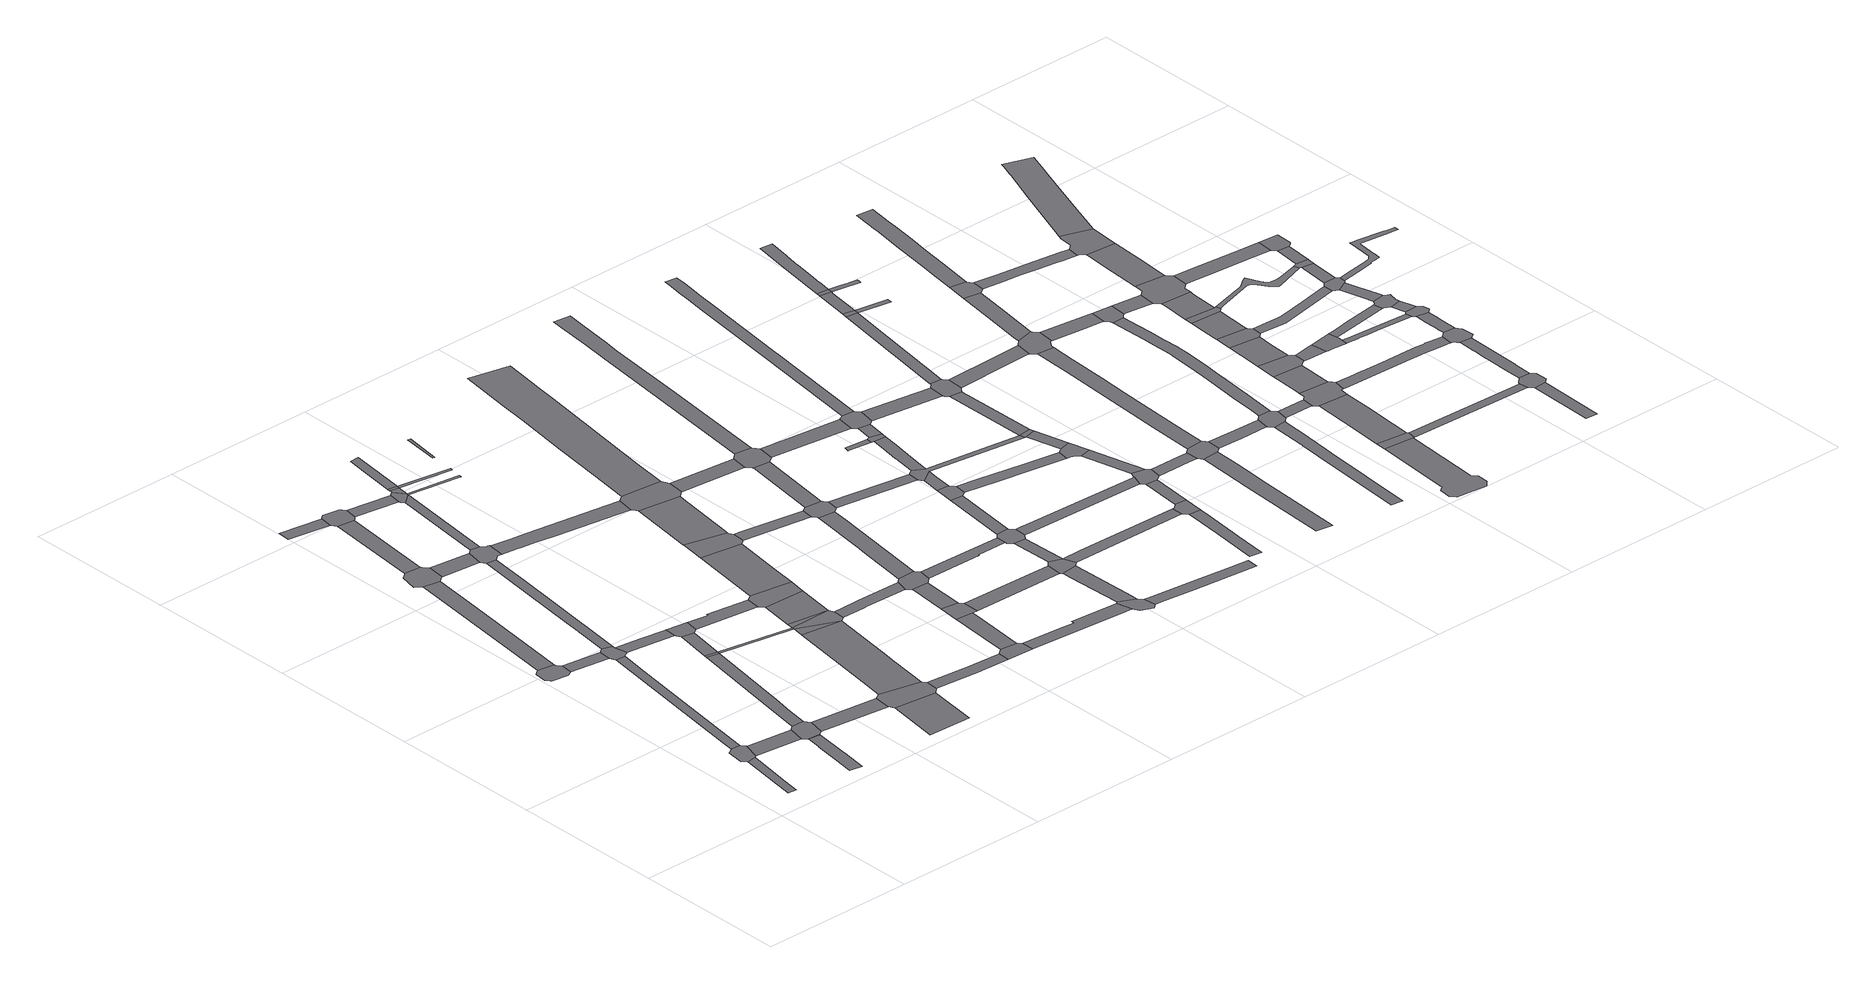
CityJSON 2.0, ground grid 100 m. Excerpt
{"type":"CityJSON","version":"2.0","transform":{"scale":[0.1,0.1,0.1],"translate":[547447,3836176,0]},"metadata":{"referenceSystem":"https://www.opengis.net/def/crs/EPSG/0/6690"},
"CityObjects":{
"road1":{"type":"Road","attributes":{"RoadStructureAttribute.sectionType":"1"},"geometry":[{"type":"MultiSurface","lod":"1","boundaries":[[[0,1,2,3,4]]]}]},
"road2":{"type":"Road","geometry":[{"type":"MultiSurface","lod":"1","boundaries":[[[5,6,7,8,9,10,2,1,11,12,13,14,15,16,17]]]}]},
"road3":{"type":"Road","attributes":{"RoadStructureAttribute.sectionType":"1"},"geometry":[{"type":"MultiSurface","lod":"1","boundaries":[[[14,13,18,19]]]}]},
"road4":{"type":"Road","geometry":[{"type":"MultiSurface","lod":"1","boundaries":[[[20,21,22,23,24,25,26,27,28,29,30,31,32,33]]]}]},
"road5":{"type":"Road","attributes":{"RoadStructureAttribute.sectionType":"1"},"geometry":[{"type":"MultiSurface","lod":"1","boundaries":[[[34,35,36,37,38,39,40,41,42,43,44,45]]]}]},
"road6":{"type":"Road","attributes":{"RoadStructureAttribute.sectionType":"1"},"geometry":[{"type":"MultiSurface","lod":"1","boundaries":[[[46,47,48,5,17,49,50,51,52,53,54]]]}]},
"road7":{"type":"Road","attributes":{"RoadStructureAttribute.sectionType":"1"},"geometry":[{"type":"MultiSurface","lod":"1","boundaries":[[[34,45,55]]]}]},
"road8":{"type":"Road","geometry":[{"type":"MultiSurface","lod":"1","boundaries":[[[56,57,19,18,58,34,55,59,60,61,62,63]]]}]},
"road9":{"type":"Road","attributes":{"RoadStructureAttribute.sectionType":"1"},"geometry":[{"type":"MultiSurface","lod":"1","boundaries":[[[64,65,30,29,66,67,68]]]}]},
"road10":{"type":"Road","attributes":{"RoadStructureAttribute.sectionType":"1"},"geometry":[{"type":"MultiSurface","lod":"1","boundaries":[[[69,70,20,33,71,72,73]]]}]},
"road11":{"type":"Road","geometry":[{"type":"MultiSurface","lod":"1","boundaries":[[[74,75,76,68,67,46,54,77,78,79,80,81,82]]]}]},
"road12":{"type":"Road","attributes":{"RoadStructureAttribute.sectionType":"1"},"geometry":[{"type":"MultiSurface","lod":"1","boundaries":[[[83,84,85,86,56,63,87,88,89]]]}]},
"road13":{"type":"Road","attributes":{"RoadStructureAttribute.sectionType":"1"},"geometry":[{"type":"MultiSurface","lod":"1","boundaries":[[[61,60,90,91]]]}]},
"road14":{"type":"Road","geometry":[{"type":"MultiSurface","lod":"1","boundaries":[[[92,93,94,95,96,97,98,69,73,99,100,101,102,103,104,105]]]}]},
"road15":{"type":"Road","attributes":{"RoadStructureAttribute.sectionType":"1"},"geometry":[{"type":"MultiSurface","lod":"1","boundaries":[[[106,107,80,79,108,109,110,111]]]}]},
"road16":{"type":"Road","geometry":[{"type":"MultiSurface","lod":"1","boundaries":[[[112,83,89,113]]]}]},
"road17":{"type":"Road","attributes":{"RoadStructureAttribute.sectionType":"1"},"geometry":[{"type":"MultiSurface","lod":"1","boundaries":[[[114,115,116,117,118,119,74,82,120,121,122]]]}]},
"road18":{"type":"Road","attributes":{"RoadStructureAttribute.sectionType":"1"},"geometry":[{"type":"MultiSurface","lod":"1","boundaries":[[[123,124,125,126]]]}]},
"road19":{"type":"Road","attributes":{"RoadStructureAttribute.sectionType":"1"},"geometry":[{"type":"MultiSurface","lod":"1","boundaries":[[[127,92,105,128]]]}]},
"road20":{"type":"Road","attributes":{"RoadStructureAttribute.sectionType":"1"},"geometry":[{"type":"MultiSurface","lod":"1","boundaries":[[[129,112,113,130,131]]]}]},
"road21":{"type":"Road","attributes":{"RoadStructureAttribute.sectionType":"1"},"geometry":[{"type":"MultiSurface","lod":"1","boundaries":[[[132,133,134,135]]]}]},
"road22":{"type":"Road","attributes":{"RoadStructureAttribute.sectionType":"1"},"geometry":[{"type":"MultiSurface","lod":"1","boundaries":[[[102,101,136,137]]]}]},
"road23":{"type":"Road","geometry":[{"type":"MultiSurface","lod":"1","boundaries":[[[138,111,110,139,129,131,140,141]]]}]},
"road24":{"type":"Road","geometry":[{"type":"MultiSurface","lod":"1","boundaries":[[[142,91,90,143,132,135,144,145,146]]]}]},
"road25":{"type":"Road","geometry":[{"type":"MultiSurface","lod":"1","boundaries":[[[147,148,149,126,125,150,151,127,128,152,153,154,155,156,157,158]]]}]},
"road26":{"type":"Road","attributes":{"RoadStructureAttribute.sectionType":"1"},"geometry":[{"type":"MultiSurface","lod":"1","boundaries":[[[113,89,159,160]]]}]},
"road27":{"type":"Road","geometry":[{"type":"MultiSurface","lod":"1","boundaries":[[[161,162,163,137,136,164,114,122,165,166,167,168,169,170,171,172,173]]]}]},
"road28":{"type":"Road","attributes":{"RoadStructureAttribute.sectionType":"1"},"geometry":[{"type":"MultiSurface","lod":"1","boundaries":[[[174,175,176,142,146,177,178,179]]]}]},
"road29":{"type":"Road","attributes":{"RoadStructureAttribute.sectionType":"1"},"geometry":[{"type":"MultiSurface","lod":"1","boundaries":[[[180,181,141,140,182,183]]]}]},
"road30":{"type":"Road","attributes":{"RoadStructureAttribute.sectionType":"1"},"geometry":[{"type":"MultiSurface","lod":"1","boundaries":[[[155,154,184,185]]]}]},
"road31":{"type":"Road","attributes":{"RoadStructureAttribute.sectionType":"1"},"geometry":[{"type":"MultiSurface","lod":"1","boundaries":[[[186,187,188,189,190,161,173]]]}]},
"road32":{"type":"Road","geometry":[{"type":"MultiSurface","lod":"1","boundaries":[[[159,174,179]]]}]},
"road33":{"type":"Road","attributes":{"RoadStructureAttribute.sectionType":"1"},"geometry":[{"type":"MultiSurface","lod":"1","boundaries":[[[191,192,145,144,193,194,195,196]]]}]},
"road34":{"type":"Road","geometry":[{"type":"MultiSurface","lod":"1","boundaries":[[[197,185,184,198,190,189,199]]]}]},
"road35":{"type":"Road","geometry":[{"type":"MultiSurface","lod":"1","boundaries":[[[160,159,179,200,201,202]]]}]},
"road36":{"type":"Road","attributes":{"RoadStructureAttribute.sectionType":"1"},"geometry":[{"type":"MultiSurface","lod":"1","boundaries":[[[203,204,160,202]]]}]},
"road37":{"type":"Road","attributes":{"RoadStructureAttribute.sectionType":"1"},"geometry":[{"type":"MultiSurface","lod":"1","boundaries":[[[205,206,197,199,207,208,209,210,211]]]}]},
"road38":{"type":"Road","geometry":[{"type":"MultiSurface","lod":"1","boundaries":[[[212,205,211,213]]]}]},
"road39":{"type":"Road","attributes":{"RoadStructureAttribute.sectionType":"1"},"geometry":[{"type":"MultiSurface","lod":"1","boundaries":[[[214,203,202,215]]]}]},
"road40":{"type":"Road","attributes":{"RoadStructureAttribute.sectionType":"1"},"geometry":[{"type":"MultiSurface","lod":"1","boundaries":[[[216,217,218,219,220,221,212,213]]]}]},
"road41":{"type":"Road","geometry":[{"type":"MultiSurface","lod":"1","boundaries":[[[222,223,224,183,182,225,226,214,215,227]]]}]},
"road42":{"type":"Road","attributes":{"RoadStructureAttribute.sectionType":"1"},"geometry":[{"type":"MultiSurface","lod":"1","boundaries":[[[228,229,168,167,230,231,232,233,234,235,236,237]]]}]},
"road43":{"type":"Road","attributes":{"RoadStructureAttribute.sectionType":"1"},"geometry":[{"type":"MultiSurface","lod":"1","boundaries":[[[238,239,240,241,199,189]]]}]},
"road44":{"type":"Road","attributes":{"RoadStructureAttribute.sectionType":"1"},"geometry":[{"type":"MultiSurface","lod":"1","boundaries":[[[242,243,244,213,211]]]}]},
"road45":{"type":"Road","attributes":{"RoadStructureAttribute.sectionType":"1"},"geometry":[{"type":"MultiSurface","lod":"1","boundaries":[[[245,222,227,246,247]]]}]},
"road46":{"type":"Road","geometry":[{"type":"MultiSurface","lod":"1","boundaries":[[[248,196,195,249,250,251]]]}]},
"road47":{"type":"Road","attributes":{"RoadStructureAttribute.sectionType":"1"},"geometry":[{"type":"MultiSurface","lod":"1","boundaries":[[[252,253,201,200,254,255,256,257]]]}]},
"road48":{"type":"Road","attributes":{"RoadStructureAttribute.sectionType":"1"},"geometry":[{"type":"MultiSurface","lod":"1","boundaries":[[[258,259,248,251,260,261]]]}]},
"road49":{"type":"Road","geometry":[{"type":"MultiSurface","lod":"1","boundaries":[[[262,245,247,263,264,265,266,267]]]}]},
"road50":{"type":"Road","attributes":{"RoadStructureAttribute.sectionType":"1"},"geometry":[{"type":"MultiSurface","lod":"1","boundaries":[[[268,269,270,271,272]]]}]},
"road51":{"type":"Road","geometry":[{"type":"MultiSurface","lod":"1","boundaries":[[[273,258,261,274,275,276]]]}]},
"road52":{"type":"Road","attributes":{"RoadStructureAttribute.sectionType":"1"},"geometry":[{"type":"MultiSurface","lod":"1","boundaries":[[[277,278,262,267,279,280,281]]]}]},
"road53":{"type":"Road","attributes":{"RoadStructureAttribute.sectionType":"1"},"geometry":[{"type":"MultiSurface","lod":"1","boundaries":[[[282,273,276,283]]]}]},
"road54":{"type":"Road","geometry":[{"type":"MultiSurface","lod":"1","boundaries":[[[284,257,256,282,283,285,286,287,288]]]}]},
"road55":{"type":"Road","geometry":[{"type":"MultiSurface","lod":"1","boundaries":[[[289,290,291,237,236,292,293,277,281,294,295,296,297,298,299,300]]]}]},
"road56":{"type":"Road","attributes":{"RoadStructureAttribute.sectionType":"1"},"geometry":[{"type":"MultiSurface","lod":"1","boundaries":[[[301,302,303,250,249,304,305,306]]]}]},
"road57":{"type":"Road","attributes":{"RoadStructureAttribute.sectionType":"1"},"geometry":[{"type":"MultiSurface","lod":"1","boundaries":[[[307,265,264,308,309]]]}]},
"road58":{"type":"Road","attributes":{"RoadStructureAttribute.sectionType":"1"},"geometry":[{"type":"MultiSurface","lod":"1","boundaries":[[[310,311,312,284,288,313,314,315]]]}]},
"road59":{"type":"Road","attributes":{"RoadStructureAttribute.sectionType":"1"},"geometry":[{"type":"MultiSurface","lod":"1","boundaries":[[[275,274,316,317]]]}]},
"road60":{"type":"Road","attributes":{"RoadStructureAttribute.sectionType":"1"},"geometry":[{"type":"MultiSurface","lod":"1","boundaries":[[[287,286,318,319,320,321]]]}]},
"road61":{"type":"Road","geometry":[{"type":"MultiSurface","lod":"1","boundaries":[[[322,323,309,308,324,310,315,325,326,327,328,329]]]}]},
"road62":{"type":"Road","attributes":{"RoadStructureAttribute.sectionType":"1"},"geometry":[{"type":"MultiSurface","lod":"1","boundaries":[[[297,296,330,331]]]}]},
"road63":{"type":"Road","attributes":{"RoadStructureAttribute.sectionType":"1"},"geometry":[{"type":"MultiSurface","lod":"1","boundaries":[[[332,333,334,335,336,289,300,337,338,339,340,341]]]}]},
"road64":{"type":"Road","geometry":[{"type":"MultiSurface","lod":"1","boundaries":[[[342,306,305,343,344,345,346,347]]]}]},
"road65":{"type":"Road","attributes":{"RoadStructureAttribute.sectionType":"1"},"geometry":[{"type":"MultiSurface","lod":"1","boundaries":[[[348,349,350,351,352,342,347]]]}]},
"road66":{"type":"Road","attributes":{"RoadStructureAttribute.sectionType":"1"},"geometry":[{"type":"MultiSurface","lod":"1","boundaries":[[[353,322,329,354]]]}]},
"road67":{"type":"Road","geometry":[{"type":"MultiSurface","lod":"1","boundaries":[[[355,356,317,316,351,350,357,358,359]]]}]},
"road68":{"type":"Road","attributes":{"RoadStructureAttribute.sectionType":"1"},"geometry":[{"type":"MultiSurface","lod":"1","boundaries":[[[360,361,355,359,362,363,364]]]}]},
"road69":{"type":"Road","geometry":[{"type":"MultiSurface","lod":"1","boundaries":[[[365,366,367,331,330,368,369,353,354,370,371,372,373,374]]]}]},
"road70":{"type":"Road","geometry":[{"type":"MultiSurface","lod":"1","boundaries":[[[375,376,321,320,377,360,364,378,379]]]}]},
"road71":{"type":"Road","attributes":{"RoadStructureAttribute.sectionType":"1"},"geometry":[{"type":"MultiSurface","lod":"1","boundaries":[[[327,326,380,381]]]}]},
"road72":{"type":"Road","attributes":{"RoadStructureAttribute.sectionType":"1"},"geometry":[{"type":"MultiSurface","lod":"1","boundaries":[[[382,376,375,383]]]}]},
"road73":{"type":"Road","attributes":{"RoadStructureAttribute.sectionType":"1"},"geometry":[{"type":"MultiSurface","lod":"1","boundaries":[[[384,385,386,387,346,345,388,389,390,391,392]]]}]},
"road74":{"type":"Road","geometry":[{"type":"MultiSurface","lod":"1","boundaries":[[[393,382,383,394,395,396]]]}]},
"road75":{"type":"Road","geometry":[{"type":"MultiSurface","lod":"1","boundaries":[[[397,398,399,393,396]]]}]},
"road76":{"type":"Road","attributes":{"RoadStructureAttribute.sectionType":"1"},"geometry":[{"type":"MultiSurface","lod":"1","boundaries":[[[400,401,359,358,402,403]]]}]},
"road77":{"type":"Road","attributes":{"RoadStructureAttribute.sectionType":"1"},"geometry":[{"type":"MultiSurface","lod":"1","boundaries":[[[373,372,404,405]]]}]},
"road78":{"type":"Road","attributes":{"RoadStructureAttribute.sectionType":"1"},"geometry":[{"type":"MultiSurface","lod":"1","boundaries":[[[406,407,408,409,410,365,374,411,412,413,414,415]]]}]},
"road79":{"type":"Road","geometry":[{"type":"MultiSurface","lod":"1","boundaries":[[[416,417,418,419,420,421]]]}]},
"road80":{"type":"Road","attributes":{"RoadStructureAttribute.sectionType":"1"},"geometry":[{"type":"MultiSurface","lod":"1","boundaries":[[[422,423,424,425,426,427,428,429,430,431,432,433]]]}]},
"road81":{"type":"Road","attributes":{"RoadStructureAttribute.sectionType":"1"},"geometry":[{"type":"MultiSurface","lod":"1","boundaries":[[[434,435,436,437,379,378,438,439,440,441]]]}]},
"road82":{"type":"Road","geometry":[{"type":"MultiSurface","lod":"1","boundaries":[[[442,443,421,420,444,422,433,445]]]}]},
"road83":{"type":"Road","attributes":{"RoadStructureAttribute.sectionType":"1"},"geometry":[{"type":"MultiSurface","lod":"1","boundaries":[[[446,442,445,447]]]}]},
"road84":{"type":"Road","attributes":{"RoadStructureAttribute.sectionType":"1"},"geometry":[{"type":"MultiSurface","lod":"1","boundaries":[[[448,449,395,394,450,451,452,453]]]}]},
"road85":{"type":"Road","attributes":{"RoadStructureAttribute.sectionType":"1"},"geometry":[{"type":"MultiSurface","lod":"1","boundaries":[[[427,381,380,399,398,454,455,428]]]}]},
"road86":{"type":"Road","attributes":{"RoadStructureAttribute.sectionType":"1"},"geometry":[{"type":"MultiSurface","lod":"1","boundaries":[[[456,457,458,459,460,461,462,463,464,465,466,467]]]}]},
"road87":{"type":"Road","geometry":[{"type":"MultiSurface","lod":"1","boundaries":[[[468,405,404,469,470,446,447,471,472,473,474,475]]]}]},
"road88":{"type":"Road","geometry":[{"type":"MultiSurface","lod":"1","boundaries":[[[476,477,403,402,456,467,478]]]}]},
"road89":{"type":"Road","attributes":{"RoadStructureAttribute.sectionType":"1"},"geometry":[{"type":"MultiSurface","lod":"1","boundaries":[[[479,476,478,480]]]}]},
"road90":{"type":"Road","attributes":{"RoadStructureAttribute.sectionType":"1"},"geometry":[{"type":"MultiSurface","lod":"1","boundaries":[[[474,473,481,482]]]}]},
"road91":{"type":"Road","geometry":[{"type":"MultiSurface","lod":"1","boundaries":[[[483,441,440,484,479,480,485,486,487,488]]]}]},
"road92":{"type":"Road","geometry":[{"type":"MultiSurface","lod":"1","boundaries":[[[489,490,491,492,493,453,452,494,495,496,497,498,499]]]}]},
"road93":{"type":"Road","attributes":{"RoadStructureAttribute.sectionType":"1"},"geometry":[{"type":"MultiSurface","lod":"1","boundaries":[[[499,498,483,488]]]}]},
"road94":{"type":"Road","attributes":{"RoadStructureAttribute.sectionType":"1"},"geometry":[{"type":"MultiSurface","lod":"1","boundaries":[[[500,501,502,503,490,489]]]}]},
"road95":{"type":"Road","geometry":[{"type":"MultiSurface","lod":"1","boundaries":[[[504,455,454,505,501,500]]]}]},
"road96":{"type":"Road","attributes":{"RoadStructureAttribute.sectionType":"1"},"geometry":[{"type":"MultiSurface","lod":"1","boundaries":[[[506,507,508,509,510,511,468,475,512,513,514,515,516,517,518]]]}]},
"road97":{"type":"Road","attributes":{"RoadStructureAttribute.sectionType":"1"},"geometry":[{"type":"MultiSurface","lod":"1","boundaries":[[[519,455,504,520]]]}]},
"road98":{"type":"Road","attributes":{"RoadStructureAttribute.sectionType":"1"},"geometry":[{"type":"MultiSurface","lod":"1","boundaries":[[[521,522,487,486,523,524,525,526]]]}]},
"road99":{"type":"Road","attributes":{"RoadStructureAttribute.sectionType":"1"},"geometry":[{"type":"MultiSurface","lod":"1","boundaries":[[[527,528,529,530,531,532,533,534,535,536,537,538,539,540]]]}]},
"road100":{"type":"Road","geometry":[{"type":"MultiSurface","lod":"1","boundaries":[[[541,542,482,481,543,544,519,520,545,546,547,548,549,550]]]}]},
"road101":{"type":"Road","geometry":[{"type":"MultiSurface","lod":"1","boundaries":[[[551,552,553,554,555,556,526,525,557,558,534,533,559,560,561,562]]]}]},
"road102":{"type":"Road","attributes":{"RoadStructureAttribute.sectionType":"1"},"geometry":[{"type":"MultiSurface","lod":"1","boundaries":[[[563,564,541,550,565,566,567,568]]]}]},
"road103":{"type":"Road","attributes":{"RoadStructureAttribute.sectionType":"1"},"geometry":[{"type":"MultiSurface","lod":"1","boundaries":[[[569,570,571,548,547,572,573,574]]]}]},
"road104":{"type":"Road","attributes":{"RoadStructureAttribute.sectionType":"1"},"geometry":[{"type":"MultiSurface","lod":"1","boundaries":[[[575,576,577,578,579,554,553,580,581,582,583,584,585,586,587,588]]]}]},
"road105":{"type":"Road","attributes":{"RoadStructureAttribute.sectionType":"1"},"geometry":[{"type":"MultiSurface","lod":"1","boundaries":[[[589,590,591,592,562,561,593,594,595,596,597]]]}]},
"road106":{"type":"Road","attributes":{"RoadStructureAttribute.sectionType":"1"},"geometry":[{"type":"MultiSurface","lod":"1","boundaries":[[[598,599,600,601,602,603,604,605,606,607,608,609,610,611,612,613,614,615,616,617]]]}]},
"road107":{"type":"Road","geometry":[{"type":"MultiSurface","lod":"1","boundaries":[[[618,563,568,619]]]}]},
"road108":{"type":"Road","attributes":{"RoadStructureAttribute.sectionType":"1"},"geometry":[{"type":"MultiSurface","lod":"1","boundaries":[[[620,618,619,621,622]]]}]},
"road109":{"type":"Road","geometry":[{"type":"MultiSurface","lod":"1","boundaries":[[[623,620,622,624]]]}]},
"road110":{"type":"Road","geometry":[{"type":"MultiSurface","lod":"1","boundaries":[[[625,626,627,619,568]]]}]},
"road111":{"type":"Road","geometry":[{"type":"MultiSurface","lod":"1","boundaries":[[[628,597,596,629,630,607,606,631,632,633]]]}]},
"road112":{"type":"Road","attributes":{"RoadStructureAttribute.sectionType":"1"},"geometry":[{"type":"MultiSurface","lod":"1","boundaries":[[[634,635,636,637,638,639,640,641,642,643,644,645,646,647,648,649]]]}]},
"road113":{"type":"Road","geometry":[{"type":"MultiSurface","lod":"1","boundaries":[[[650,651,652,653,654,655,656,624,622]]]}]},
"road114":{"type":"Road","geometry":[{"type":"MultiSurface","lod":"1","boundaries":[[[657,658,659,660,569,574,661,662,575,588,663,664,665,666,667,668]]]}]},
"road115":{"type":"Road","attributes":{"RoadStructureAttribute.sectionType":"1"},"geometry":[{"type":"MultiSurface","lod":"1","boundaries":[[[669,670,671,672,623,624,673,674,675,676,677,678,679,680,681,682,683,684]]]}]},
"road116":{"type":"Road","geometry":[{"type":"MultiSurface","lod":"1","boundaries":[[[685,634,649,686,687,688]]]}]},
"road117":{"type":"Road","attributes":{"RoadStructureAttribute.sectionType":"1"},"geometry":[{"type":"MultiSurface","lod":"1","boundaries":[[[689,690,632,631,691,692,693,694,695]]]}]},
"road118":{"type":"Road","attributes":{"RoadStructureAttribute.sectionType":"1"},"geometry":[{"type":"MultiSurface","lod":"1","boundaries":[[[696,697,698,660,659,699,700,701]]]}]},
"road119":{"type":"Road","attributes":{"RoadStructureAttribute.sectionType":"1"},"geometry":[{"type":"MultiSurface","lod":"1","boundaries":[[[702,703,704,705,685,688,706,707,708,709,710,711,712]]]}]},
"road120":{"type":"Road","attributes":{"RoadStructureAttribute.sectionType":"1"},"geometry":[{"type":"MultiSurface","lod":"1","boundaries":[[[713,714,715,716,717,718,719,720,721,722,723,724,725,726,727,728,729,730,731,732,733,734,735,736,737,738,739,740,628,633]]]}]},
"road121":{"type":"Road","attributes":{"RoadStructureAttribute.sectionType":"1"},"geometry":[{"type":"MultiSurface","lod":"1","boundaries":[[[741,668,667,742,743,744,745]]]}]},
"road122":{"type":"Road","geometry":[{"type":"MultiSurface","lod":"1","boundaries":[[[746,696,701,747,748,749,750,751,752,753]]]}]},
"road123":{"type":"Road","geometry":[{"type":"MultiSurface","lod":"1","boundaries":[[[754,755,756,695,694,757,702,712,758,759,760,761,762]]]}]},
"road124":{"type":"Road","attributes":{"RoadStructureAttribute.sectionType":"1"},"geometry":[{"type":"MultiSurface","lod":"1","boundaries":[[[763,764,765,754,762,766,767,768]]]}]},
"road125":{"type":"Road","geometry":[{"type":"MultiSurface","lod":"1","boundaries":[[[745,744,769,770,771,727,726,772,773,774,775]]]}]},
"road126":{"type":"Road","geometry":[{"type":"MultiSurface","lod":"1","boundaries":[[[776,763,768,777,778,779,780,781,782]]]}]},
"road127":{"type":"Road","attributes":{"RoadStructureAttribute.sectionType":"1"},"geometry":[{"type":"MultiSurface","lod":"1","boundaries":[[[783,784,785,786,787,788,789,790,746,753,791,792,793,794,795,796,797,798]]]}]},
"road128":{"type":"Road","attributes":{"RoadStructureAttribute.sectionType":"1"},"geometry":[{"type":"MultiSurface","lod":"1","boundaries":[[[799,800,776,782,801,802,803]]]}]},
"road129":{"type":"Road","attributes":{"RoadStructureAttribute.sectionType":"1"},"geometry":[{"type":"MultiSurface","lod":"1","boundaries":[[[687,686,804,805]]]}]},
"road130":{"type":"Road","geometry":[{"type":"MultiSurface","lod":"1","boundaries":[[[806,799,803,807,808,809]]]}]},
"road131":{"type":"Road","attributes":{"RoadStructureAttribute.sectionType":"1"},"geometry":[{"type":"MultiSurface","lod":"1","boundaries":[[[810,775,774,811,812,813,814]]]}]},
"road132":{"type":"Road","attributes":{"RoadStructureAttribute.sectionType":"1"},"geometry":[{"type":"MultiSurface","lod":"1","boundaries":[[[815,816,817,818,819,820,750,749,821,822,823,824,825,826,827,828,829]]]}]},
"road133":{"type":"Road","attributes":{"RoadStructureAttribute.sectionType":"1"},"geometry":[{"type":"MultiSurface","lod":"1","boundaries":[[[830,831,832,806,809,833,834]]]}]},
"road134":{"type":"Road","attributes":{"RoadStructureAttribute.sectionType":"1"},"geometry":[{"type":"MultiSurface","lod":"1","boundaries":[[[835,836,837,838,780,779,839,840,841]]]}]},
"road135":{"type":"Road","geometry":[{"type":"MultiSurface","lod":"1","boundaries":[[[842,830,834,843,844,845,846]]]}]},
"road136":{"type":"Road","attributes":{"RoadStructureAttribute.sectionType":"1"},"geometry":[{"type":"MultiSurface","lod":"1","boundaries":[[[847,848,842,846,849,850]]]}]},
"road137":{"type":"Road","attributes":{"RoadStructureAttribute.sectionType":"1"},"geometry":[{"type":"MultiSurface","lod":"1","boundaries":[[[851,852,853,854,855,856,857,858,859,860,861,862,863,864,865,866,867,868,760,759,869,870,871,872,873,874,875,876,877,878,879,880]]]}]},
"road138":{"type":"Road","geometry":[{"type":"MultiSurface","lod":"1","boundaries":[[[881,882,835,841,883,884,885,886,887,888]]]}]},
"road139":{"type":"Road","geometry":[{"type":"MultiSurface","lod":"1","boundaries":[[[889,890,891,892,814,813,893,847,850,894,895,896,897,898]]]}]},
"road140":{"type":"Road","attributes":{"RoadStructureAttribute.sectionType":"1"},"geometry":[{"type":"MultiSurface","lod":"1","boundaries":[[[899,900,901,902]]]}]},
"road141":{"type":"Road","attributes":{"RoadStructureAttribute.sectionType":"1"},"geometry":[{"type":"MultiSurface","lod":"1","boundaries":[[[903,904,905,889,898,906,907,908]]]}]},
"road142":{"type":"Road","attributes":{"RoadStructureAttribute.sectionType":"1"},"geometry":[{"type":"MultiSurface","lod":"1","boundaries":[[[909,910,911,912,913,914,915,808,807,916,917]]]}]},
"road143":{"type":"Road","geometry":[{"type":"MultiSurface","lod":"1","boundaries":[[[918,919,920,921,805,804,922,900,899,923,924,925,926]]]}]},
"road144":{"type":"Road","geometry":[{"type":"MultiSurface","lod":"1","boundaries":[[[927,928,929,930,931,932,829,828,933,934,903,908,935,936]]]}]},
"road145":{"type":"Road","attributes":{"RoadStructureAttribute.sectionType":"1"},"geometry":[{"type":"MultiSurface","lod":"1","boundaries":[[[937,938,939,940,941,886,885,942,943,944,945,946,947,948,949,950,951]]]}]},
"road146":{"type":"Road","attributes":{"RoadStructureAttribute.sectionType":"1"},"geometry":[{"type":"MultiSurface","lod":"1","boundaries":[[[952,953,954,955,956,881,888,957,958,959,960]]]}]},
"road147":{"type":"Road","attributes":{"RoadStructureAttribute.sectionType":"1"},"geometry":[{"type":"MultiSurface","lod":"1","boundaries":[[[961,962,963,964,965,966,967,968,969,970,971,972,845,844,973,974,975,976,977,978,979,980,981,982,983,984,985]]]}]},
"road148":{"type":"Road","attributes":{"RoadStructureAttribute.sectionType":"1"},"geometry":[{"type":"MultiSurface","lod":"1","boundaries":[[[986,987,988,989,990,991,992,993,918,926,994,995,996,997,998,999]]]}]},
"road149":{"type":"Road","geometry":[{"type":"MultiSurface","lod":"1","boundaries":[[[1000,1001,1002,1003,1004,880,879,1005,1006,1007,986,999,1008,1009,1010,1011,1012,1013,1014]]]}]},
"road150":{"type":"Road","attributes":{"RoadStructureAttribute.sectionType":"1"},"geometry":[{"type":"MultiSurface","lod":"1","boundaries":[[[1015,1016,897,896,1017,1018,1019,1020]]]}]},
"road151":{"type":"Road","attributes":{"RoadStructureAttribute.sectionType":"1"},"geometry":[{"type":"MultiSurface","lod":"1","boundaries":[[[1021,1022,1023,1024,1025,1000,1014,1026,1027,1028]]]}]},
"road152":{"type":"Road","geometry":[{"type":"MultiSurface","lod":"1","boundaries":[[[1029,951,950,1030,1021,1028,1031,1032,1033,1034,1035,1036]]]}]},
"road153":{"type":"Road","geometry":[{"type":"MultiSurface","lod":"1","boundaries":[[[1037,1038,1039,1040,1041,1042,1043,952,960,1044,1045,1046,1047,1048,1049]]]}]},
"road154":{"type":"Road","attributes":{"RoadStructureAttribute.sectionType":"1"},"geometry":[{"type":"MultiSurface","lod":"1","boundaries":[[[1050,1046,1045,1029,1036]]]}]},
"road155":{"type":"Road","attributes":{"RoadStructureAttribute.sectionType":"1"},"geometry":[{"type":"MultiSurface","lod":"1","boundaries":[[[1051,1052,1053,1054,1055,1056,1057,927,936,1058,1059,1060,1061,1062]]]}]},
"road156":{"type":"Road","attributes":{"RoadStructureAttribute.sectionType":"1"},"geometry":[{"type":"MultiSurface","lod":"1","boundaries":[[[1063,1064,1065,1066,1067,1068,1069,1040,1039]]]}]},
"road157":{"type":"Road","geometry":[{"type":"MultiSurface","lod":"1","boundaries":[[[1070,1071,909,917,1067,1066,1072,1073,1074]]]}]},
"road158":{"type":"Road","attributes":{"RoadStructureAttribute.sectionType":"1"},"geometry":[{"type":"MultiSurface","lod":"1","boundaries":[[[1075,1076,1070,1074,1077]]]}]},
"road159":{"type":"Road","geometry":[{"type":"MultiSurface","lod":"1","boundaries":[[[1078,985,984,1075,1077,1079,1080]]]}]},
"road160":{"type":"Road","attributes":{"RoadStructureAttribute.sectionType":"1"},"geometry":[{"type":"MultiSurface","lod":"1","boundaries":[[[1081,1078,1080,1082]]]}]},
"road161":{"type":"Road","geometry":[{"type":"MultiSurface","lod":"1","boundaries":[[[1020,1019,1083,1084,1085,1081,1082,1086,1087,1088,1089]]]}]},
"road162":{"type":"Road","attributes":{"RoadStructureAttribute.sectionType":"1"},"geometry":[{"type":"MultiSurface","lod":"1","boundaries":[[[1090,1091,1092,1093,1094,1095,1096,1097,1098,1099,1100,1101,1102,1103,1104,1105,1073,1072,1106,1107,1108,1109,1110,1111,1112,1113,1114,1115,1116,1117,1118,1119,1120,1121,1122,1123,1124]]]}]}
},
"vertices":[
[277,308,0],[318,565,0],[260,557,0],[197,162,0],[252,155,0],
[283,720,0],[254,703,0],[249,700,0],[234,589,0],[237,585,0],[256,563,0],[326,571,0],[330,573,0],[334,577,0],[368,686,0],[365,690,0],[346,713,0],[343,717,0],
[643,543,0],[668,652,0],
[66,2070,0],[60,2065,0],[32,2044,0],[22,1965,0],[25,1964,0],[43,1938,0],[49,1931,0],[155,1915,0],[162,1919,0],[191,1937,0],[200,2016,0],[198,2017,0],[178,2045,0],[174,2051,0],
[672,512,0],[658,415,0],[657,414,0],[637,279,0],[634,258,0],[634,257,0],[634,256,0],[612,110,0],[692,96,0],[716,267,0],[718,278,0],[751,504,0],
[464,1862,0],[296,802,0],[283,723,0],[356,802,0],[493,1659,0],[493,1660,0],[513,1785,0],[514,1787,0],[525,1856,0],
[751,507,0],
[697,675,0],[672,656,0],[648,538,0],[772,522,0],[778,526,0],[803,634,0],[799,640,0],[777,673,0],
[259,2008,0],[256,2008,0],[247,1929,0],[446,1898,0],[454,1980,0],
[208,3162,0],[102,2337,0],[238,2529,0],[283,2869,0],[320,3145,0],
[486,2005,0],[477,1999,0],[473,1995,0],[525,1858,0],[529,1861,0],[563,1880,0],[546,1965,0],[548,1980,0],[548,1981,0],
[852,1545,0],[748,963,0],[720,806,0],[698,681,0],[800,807,0],[826,949,0],[932,1530,0],
[1232,475,0],[1244,584,0],
[232,3340,0],[226,3334,0],[198,3312,0],[194,3309,0],[168,3198,0],[173,3194,0],[205,3165,0],[323,3148,0],[358,3173,0],[361,3175,0],[375,3290,0],[372,3293,0],[346,3327,0],[341,3332,0],
[877,1916,0],[723,1939,0],[712,1860,0],[874,1838,0],[880,1837,0],[885,1915,0],
[855,1563,0],[936,1548,0],
[642,3116,0],[533,2344,0],[533,2342,0],[516,2221,0],[516,2220,0],[516,2219,0],[629,2559,0],[669,2844,0],[705,3107,0],
[14,4129,0],[6,4048,0],[279,4002,0],[291,4084,0],
[303,3967,0],[413,3950,0],
[898,1801,0],[938,1559,0],[979,1784,0],
[1254,439,0],[1199,95,0],[1481,81,0],[1525,406,0],
[620,3150,0],[641,3259,0],
[969,1903,0],[884,1828,0],[1013,1810,0],[1025,1895,0],
[1282,608,0],[1234,475,0],[1561,442,0],[1568,521,0],[1547,549,0],
[320,4107,0],[315,4103,0],[311,4100,0],[294,3981,0],[299,3973,0],[418,3954,0],[425,3961,0],[442,3977,0],[453,4058,0],[438,4080,0],[434,4086,0],[429,4092,0],
[1414,1444,0],[1416,1462,0],
[672,3283,0],[670,3282,0],[647,3263,0],[623,3145,0],[734,3132,0],[738,3136,0],[767,3131,0],[783,3241,0],[783,3246,0],[771,3248,0],[765,3249,0],[733,3272,0],[733,3274,0],
[1402,1370,0],[1317,812,0],[1316,812,0],[1588,815,0],[1607,935,0],[1670,1332,0],
[1166,1887,0],[1164,1875,0],[1429,1756,0],[1440,1848,0],
[729,3934,0],[743,4013,0],
[817,3925,0],[818,3930,0],[819,3941,0],[821,3954,0],[751,3899,0],
[1889,491,0],[1865,493,0],[1866,413,0],[1881,412,0],[2066,403,0],[2069,480,0],
[772,4037,0],[736,3923,0],[822,3967,0],
[1698,1353,0],[1705,1433,0],[1688,1465,0],
[1423,1505,0],[1418,1473,0],
[774,4054,0],[773,4044,0],[826,3991,0],[831,4033,0],[831,4035,0],[832,4038,0],[832,4042,0],
[777,4076,0],[836,4064,0],
[1457,1723,0],[1729,1716,0],
[836,4066,0],[837,4073,0],[870,4307,0],[889,4440,0],[830,4438,0],[810,4306,0],
[1477,1870,0],[1457,1858,0],[1442,1849,0],[1432,1755,0],[1435,1752,0],[1747,1828,0],
[1018,3205,0],[909,3221,0],[878,3115,0],[890,3113,0],[899,3112,0],[1000,3097,0],[1030,3092,0],[1123,3078,0],[1618,3003,0],[1637,3116,0],
[1167,3902,0],[1168,3902,0],[1168,3910,0],[1168,3917,0],
[1182,3990,0],[1184,3999,0],[1185,4007,0],
[1552,2359,0],[1770,1979,0],[1822,2318,0],
[2108,510,0],[2242,394,0],[2241,479,0],[2219,502,0],
[1884,1433,0],[1856,1433,0],[1857,1353,0],[1884,1353,0],[2159,1347,0],[2180,1429,0],
[2148,919,0],[2138,820,0],[2252,821,0],[2260,908,0],
[1578,2528,0],[1847,2336,0],[1853,2341,0],[1860,2425,0],[1846,2454,0],[1843,2460,0],
[1221,4395,0],[1188,4157,0],[1196,4156,0],[1203,4155,0],[1238,4393,0],
[2161,1054,0],[2294,907,0],[2296,1015,0],[2275,1042,0],
[1645,2968,0],[1578,2530,0],[1846,2477,0],[1903,2850,0],[1916,2926,0],
[2187,1317,0],[2296,1313,0],
[2208,1455,0],[2304,1317,0],[2332,1344,0],[2348,1427,0],[2322,1456,0],
[1678,3144,0],[1660,3131,0],[1639,3115,0],[1620,3001,0],[1636,2980,0],[1933,2940,0],[1956,2959,0],[1959,2959,0],[1971,3070,0],[1969,3074,0],[1958,3095,0],[1947,3117,0],
[2602,469,0],[2602,450,0],[2486,460,0],[2898,347,0],[2939,344,0],[2916,444,0],
[1903,2418,0],[2304,2276,0],[2315,2353,0],
[2327,2241,0],[2269,1846,0],[2262,1810,0],[2422,2127,0],[2422,2129,0],[2437,2228,0],
[2903,896,0],[2913,1003,0],
[2706,1340,0],[2707,1351,0],[2908,1348,0],[2907,1414,0],
[2348,2376,0],[2342,2372,0],[2323,2246,0],[2442,2232,0],[2468,2253,0],[2479,2331,0],[2461,2356,0],[2456,2362,0],
[2393,2919,0],[2411,3029,0],
[1911,4660,0],[1858,4316,0],[1829,4126,0],[1771,3746,0],[1721,3419,0],[1982,3348,0],[2112,4182,0],[2130,4319,0],[2143,4390,0],[2175,4601,0],
[2928,455,0],[2963,303,0],[3037,270,0],[3069,295,0],[3061,376,0],[3032,406,0],
[3032,448,0],[3025,829,0],[3024,897,0],[2916,884,0],[2918,828,0],
[2424,2879,0],[2534,2869,0],
[2942,1032,0],[2932,1022,0],[3029,902,0],[3049,923,0],[3022,1002,0],
[2937,1307,0],[2942,1038,0],[3021,1022,0],[3021,1029,0],[3016,1302,0],
[2450,3061,0],[2444,3056,0],[2415,3032,0],[2397,2913,0],[2420,2884,0],[2540,2874,0],[2568,2895,0],[2574,2899,0],[2592,3008,0],[2560,3049,0],
[3015,1446,0],[2934,1441,0],[2907,1334,0],[3041,1333,0],[3044,1413,0],
[3005,2172,0],[3014,2249,0],
[2992,1887,0],[3072,1877,0],
[3624,315,0],[3443,335,0],[3086,373,0],[3072,375,0],[3110,291,0],[3341,266,0],[3717,226,0],[3761,221,0],[3769,299,0],
[3011,2019,0],[3105,1899,0],[3115,1978,0],[3089,2008,0],
[3105,2129,0],[3116,2198,0],[3027,2140,0],
[3415,999,0],[3154,1003,0],[3835,915,0],[3836,992,0],
[3110,2832,0],[3130,2945,0],
[2677,4792,0],[2667,4720,0],[2638,4493,0],[2614,4324,0],[2546,3794,0],[2655,3781,0],[2722,4325,0],[2738,4426,0],[2768,4659,0],[2784,4777,0],
[2946,2700,0],[2942,2682,0],[2937,2665,0],[2940,2665,0],[3090,2646,0],[3095,2685,0],
[3110,2644,0],[3093,2541,0],[3088,2514,0],[3074,2430,0],[3074,2426,0],[3050,2275,0],[3121,2231,0],[3126,2262,0],[3153,2416,0],[3162,2468,0],[3173,2532,0],[3192,2636,0],
[3908,1390,0],[3899,1390,0],[3151,1411,0],[3083,1412,0],[3083,1332,0],[3149,1331,0],[3885,1315,0],[3912,1390,0],
[3119,2693,0],[3096,2685,0],[3101,2645,0],[3198,2675,0],
[3138,2804,0],[3219,2793,0],
[3560,1904,0],[3260,1954,0],[3325,1863,0],[3526,1829,0],[3773,1789,0],[3786,1867,0],
[3754,2112,0],[3749,2149,0],
[3863,886,0],[3858,837,0],[3838,642,0],[3836,629,0],[3802,326,0],[3881,314,0],[3905,534,0],[3905,535,0],[3911,586,0],[3916,632,0],[3937,838,0],[3941,878,0],
[3166,2966,0],[3112,2830,0],[3121,2821,0],[3241,2809,0],[3248,2814,0],[3251,2817,0],[3272,2928,0],[3247,2960,0],
[3880,1019,0],[3851,992,0],[3955,1012,0],
[3907,1285,0],[3983,1278,0],
[3719,2749,0],[3730,2859,0],
[3925,1431,0],[3886,1313,0],[3993,1285,0],[4020,1305,0],[4034,1385,0],[4013,1409,0],
[3893,1905,0],[3817,1886,0],[3809,1880,0],[3802,1875,0],[3794,1870,0],[3806,1783,0],[3815,1782,0],[3820,1780,0],[3825,1777,0],[3848,1756,0],[3925,1774,0],
[3839,2129,0],[3764,2111,0],[3800,1959,0],[3809,1924,0],
[3832,2157,0],[3762,2111,0],
[3420,4695,0],[3411,4634,0],[3398,4555,0],[3384,4461,0],[3365,4331,0],[3277,3726,0],[3356,3714,0],[3358,3727,0],[3445,4332,0],[3463,4446,0],[3475,4520,0],[3488,4608,0],[3499,4684,0],
[3748,2720,0],[3828,2712,0],
[4295,1383,0],[4245,1384,0],[4246,1304,0],[4295,1302,0],[4302,1302,0],[4299,1384,0],
[4404,843,0],[4408,885,0],[4410,912,0],[4419,1040,0],[4424,1116,0],[4433,1262,0],[4434,1278,0],[4323,1272,0],[4324,1269,0],[4311,1068,0],[4298,892,0],[4294,841,0],[4260,282,0],[4367,262,0],
[3759,2892,0],[3758,2886,0],[3723,2745,0],[3728,2740,0],[3848,2737,0],[3850,2740,0],[3854,2745,0],[3862,2856,0],[3837,2885,0],[3835,2887,0],
[4459,1407,0],[4449,1419,0],[4444,1424,0],[4333,1413,0],[4328,1408,0],[4321,1403,0],[4316,1283,0],[4320,1278,0],[4440,1282,0],[4448,1288,0],[4467,1301,0],[4471,1392,0],
[3904,3739,0],[3881,3611,0],[3957,3598,0],[3980,3727,0],[3980,3729,0],[3981,3731,0],
[4397,2872,0],[4345,2871,0],[4230,2867,0],[4231,2758,0],[4347,2761,0],[4380,2761,0],
[4416,2731,0],[4401,2478,0],[4387,2258,0],[4352,1714,0],[4334,1434,0],[4444,1428,0],[4453,1557,0],[4454,1577,0],[4462,1710,0],[4473,1888,0],[4486,2096,0],[4500,2301,0],[4516,2559,0],[4526,2721,0],
[4827,1381,0],[4817,1381,0],[4635,1387,0],[4475,1391,0],[4473,1302,0],[4632,1298,0],[4813,1296,0],[4818,1296,0],[4833,1381,0],
[4892,847,0],[4896,892,0],[4904,980,0],[4907,1004,0],[4909,1023,0],[4914,1086,0],[4929,1253,0],[4930,1262,0],[4931,1268,0],[4846,1262,0],[4846,1260,0],[4829,1027,0],[4827,1011,0],[4827,1009,0],[4827,1008,0],[4824,975,0],[4817,898,0],[4813,847,0],[4754,207,0],[4832,199,0],
[3910,3776,0],[3986,3762,0],
[3948,4006,0],[4022,3978,0],[4025,3993,0],
[3952,4031,0],[4030,4024,0],
[4197,3692,0],[4199,3709,0],[4202,3725,0],
[4866,1412,0],[4824,1288,0],[4841,1269,0],[4960,1296,0],[4973,1377,0],[4946,1409,0],
[5137,677,0],[5096,170,0],[5096,164,0],[5073,146,0],[5063,139,0],[5055,61,0],[5057,60,0],[5067,48,0],[5084,26,0],[5283,3,0],[5314,35,0],[5318,35,0],[5321,115,0],[5316,119,0],[5294,140,0],[5336,661,0],
[4105,3982,0],[4216,3963,0],[4218,3979,0],[4220,3995,0],[4170,4003,0],[4154,4005,0],[4118,4011,0],
[4575,2899,0],[4552,2930,0],[4548,2934,0],[4432,2905,0],[4385,2756,0],[4411,2735,0],[4528,2744,0],[4531,2747,0],[4555,2781,0],[4558,2785,0],[4569,2784,0],[4579,2895,0],
[4051,4606,0],[4027,4468,0],[4027,4465,0],[4005,4338,0],[4031,4028,0],[4038,4068,0],[4046,4114,0],[4046,4115,0],[4063,4210,0],[4084,4335,0],[4084,4336,0],[4085,4339,0],[4104,4443,0],[4104,4444,0],[4106,4454,0],[4132,4597,0],
[5142,748,0],[5342,661,0],[5350,716,0],[5344,724,0],
[5154,1374,0],[4984,1377,0],[4982,1296,0],[5087,1295,0],[5152,1293,0],[5157,1293,0],[5165,1374,0],
[4517,3448,0],[4479,3207,0],[4439,2954,0],[4548,2937,0],[4590,3193,0],[4628,3429,0],
[5183,1267,0],[5166,1046,0],[5153,883,0],[5150,850,0],[5345,740,0],[5353,852,0],[5355,867,0],[5361,936,0],[5371,1077,0],[5380,1185,0],[5384,1255,0],
[4948,1417,0],[4948,1421,0],[4972,1626,0],[4988,1764,0],[5002,1885,0],[5019,2037,0],[5031,2172,0],[5033,2214,0],[5036,2271,0],[5035,2372,0],[5033,2495,0],[5029,2645,0],[5028,2695,0],[5028,2701,0],[4948,2695,0],[4953,2457,0],[4955,2371,0],[4957,2274,0],[4954,2224,0],[4953,2219,0],[4948,2157,0],[4940,2064,0],[4931,1993,0],[4919,1887,0],[4893,1652,0],[4874,1482,0],[4869,1429,0],[4868,1426,0],
[4913,2855,0],[4793,2757,0],[4901,2747,0],[4921,2744,0],[4934,2853,0],
[4541,3591,0],[4633,3432,0],[4643,3439,0],[4667,3456,0],[4672,3536,0],[4657,3558,0],[4653,3564,0],[4649,3571,0],
[5195,1442,0],[5191,1397,0],[5167,1376,0],[5160,1290,0],[5389,1312,0],[5404,1311,0],[5423,1393,0],[5408,1410,0],[5395,1425,0],
[5212,1668,0],[5200,1512,0],[5197,1464,0],[5396,1454,0],[5406,1586,0],[5410,1655,0],
[4926,2738,0],[4927,2737,0],[4947,2715,0],[5047,2720,0],[5051,2723,0],[5056,2728,0],[5068,2837,0],
[5223,1812,0],[5445,1681,0],[5447,1682,0],[5450,1682,0],[5453,1758,0],[5451,1760,0],[5424,1787,0],
[4688,4511,0],[4669,4387,0],[4661,4344,0],[4654,4296,0],[4637,4188,0],[4618,4070,0],[4585,3863,0],[4569,3765,0],[4649,3574,0],[4687,3806,0],[4714,3973,0],[4737,4112,0],[4763,4279,0],[4772,4345,0],[4775,4371,0],[4795,4498,0],
[5241,2060,0],[5233,1960,0],[5425,1797,0],[5435,1932,0],[5443,2037,0],
[6170,638,0],[6163,693,0],
[5250,2178,0],[5473,2065,0],[5477,2129,0],[5452,2154,0],
[5259,2815,0],[5170,2715,0],[5246,2706,0],[5254,2705,0],[5265,2814,0],
[5235,3459,0],[5199,3464,0],[5018,3489,0],[4965,3496,0],[4826,3515,0],[4687,3535,0],[4675,3455,0],[4815,3436,0],[4822,3435,0],[4921,3422,0],[5039,3405,0],[5152,3389,0],[5204,3382,0],[5297,3370,0],[5307,3448,0],
[5267,2402,0],[5259,2297,0],[5252,2202,0],[5454,2186,0],[5469,2387,0],
[5598,1782,0],[5557,1775,0],[5491,1764,0],[5469,1760,0],[5470,1681,0],[5495,1679,0],[5610,1673,0],
[5271,2457,0],[5484,2403,0],[5492,2410,0],[5483,2442,0],[5473,2439,0],
[5287,2668,0],[5285,2644,0],[5487,2633,0],[5489,2654,0],
[6189,1357,0],[6140,1363,0],[6105,1368,0],[6096,1369,0],[6090,1370,0],[6084,1371,0],[6075,1371,0],[6066,1371,0],[6047,1372,0],[6009,1373,0],[5944,1375,0],[5936,1375,0],[5760,1380,0],[5619,1384,0],[5616,1385,0],[5526,1388,0],[5465,1391,0],[5426,1392,0],[5421,1310,0],[5538,1307,0],[5614,1305,0],[5735,1301,0],[5893,1297,0],[5969,1295,0],[5984,1294,0],[6095,1286,0],[6147,1282,0],[6177,1280,0],[6182,1279,0],[6191,1357,0],
[5748,1806,0],[5651,1790,0],[5624,1672,0],[5652,1670,0],[5753,1664,0],[5757,1704,0],[5758,1736,0],[5759,1746,0],
[5305,2907,0],[5300,2844,0],[5283,2830,0],[5267,2815,0],[5255,2705,0],[5492,2704,0],[5511,2720,0],[5529,2735,0],[5539,2845,0],[5506,2885,0],
[6276,609,0],[6197,606,0],[6181,170,0],[6259,167,0],
[5338,3340,0],[5338,3331,0],[5324,3166,0],[5506,2893,0],[5523,3116,0],[5538,3326,0],
[6075,2201,0],[5874,2162,0],[5702,2128,0],[5672,2123,0],[5657,2122,0],[5579,2125,0],[5481,2129,0],[5654,2052,0],[6076,2134,0],
[6203,741,0],[6202,740,0],[6165,705,0],[6164,704,0],[6181,625,0],[6304,634,0],[6305,714,0],[6282,739,0],[6280,741,0],
[5361,3590,0],[5350,3561,0],[5343,3478,0],[5342,3473,0],[5311,3449,0],[5309,3448,0],[5306,3368,0],[5315,3367,0],[5547,3458,0],[5553,3521,0],
[6203,1675,0],[5959,1690,0],[5841,1698,0],[5833,1699,0],[5760,1704,0],[5756,1664,0],[5831,1659,0],[5849,1658,0],[5899,1655,0],[5995,1649,0],[6093,1644,0],[6200,1636,0],[6210,1636,0],[6214,1636,0],[6207,1675,0],
[6144,1870,0],[5908,1832,0],[5843,1821,0],[5784,1812,0],[5753,1807,0],[5763,1746,0],[5988,1782,0],[6134,1806,0],[6155,1809,0],
[5974,2440,0],[5954,2438,0],[5934,2435,0],[5917,2435,0],[5891,2437,0],[5871,2449,0],[5851,2481,0],[5815,2566,0],[5784,2550,0],[5756,2528,0],[5743,2518,0],[5723,2508,0],[5509,2418,0],[5527,2423,0],[5763,2493,0],[5783,2493,0],[5793,2491,0],[5806,2479,0],[5852,2409,0],[5875,2384,0],[5887,2372,0],[5892,2369,0],[5912,2372,0],[6109,2439,0],[6098,2476,0],
[6220,1247,0],[6221,1239,0],[6216,1133,0],[6216,1110,0],[6214,1066,0],[6210,951,0],[6207,875,0],[6207,860,0],[6286,861,0],[6286,871,0],[6294,1084,0],[6300,1214,0],[6301,1235,0],[6301,1240,0],
[6226,1387,0],[6217,1379,0],[6200,1364,0],[6195,1360,0],[6193,1359,0],[6189,1278,0],[6195,1278,0],[6210,1259,0],[6310,1247,0],[6335,1264,0],[6328,1345,0],[6313,1367,0],[6305,1378,0],[6305,1381,0],[6305,1383,0],
[5957,2810,0],[5721,2830,0],[5750,2718,0],[6013,2696,0],[6121,2688,0],[6130,2796,0],
[6233,1621,0],[6232,1608,0],[6230,1528,0],[6227,1437,0],[6227,1435,0],[6309,1498,0],[6310,1525,0],[6313,1604,0],
[6223,1694,0],[6215,1636,0],[6314,1607,0],[6334,1625,0],[6335,1626,0],[6340,1630,0],[6332,1671,0],[6307,1695,0],
[6279,1893,0],[6272,1897,0],[6251,1910,0],[6169,1898,0],[6154,1872,0],[6152,1872,0],[6149,1871,0],[6160,1807,0],[6199,1787,0],[6277,1808,0],[6274,1821,0],[6272,1829,0],[6285,1889,0],
[6301,1718,0],
[5652,4378,0],[5649,4369,0],[5643,4354,0],[5613,4269,0],[5607,4253,0],[5520,4020,0],[5388,3663,0],[5653,3806,0],[5731,4031,0],[5765,4125,0],[5794,4207,0],[5832,4314,0],
[6247,1924,0],[6202,2091,0],[6187,2151,0],[6186,2154,0],[6112,2114,0],[6155,1953,0],[6167,1906,0],
[6101,2230,0],[6088,2216,0],[6200,2168,0],[6201,2208,0],[6183,2228,0],
[6122,2434,0],[6121,2422,0],[6202,2426,0],
[6127,2485,0],[6205,2455,0],[6207,2477,0],
[6145,2656,0],[6226,2651,0],
[6127,2681,0],[6128,2680,0],[6145,2659,0],[6247,2668,0],[6251,2671,0],[6257,2676,0],[6262,2786,0],
[6769,2412,0],[6732,2417,0],[6727,2421,0],[6708,2424,0],[6550,2445,0],[6517,2450,0],[6498,2452,0],[6494,2412,0],[6491,2386,0],[6481,2278,0],[6473,2270,0],[6472,2269,0],[6457,2252,0],[6427,2246,0],[6275,2221,0],[6204,2209,0],[6204,2168,0],[6210,2170,0],[6369,2197,0],[6433,2208,0],[6437,2209,0],[6437,2215,0],[6461,2220,0],[6473,2222,0],[6513,2229,0],[6515,2234,0],[6518,2271,0],[6519,2275,0],[6531,2387,0],[6534,2408,0],[6546,2407,0],[6704,2390,0],[6766,2383,0],[6793,2381,0],[6796,2409,0]
]}
